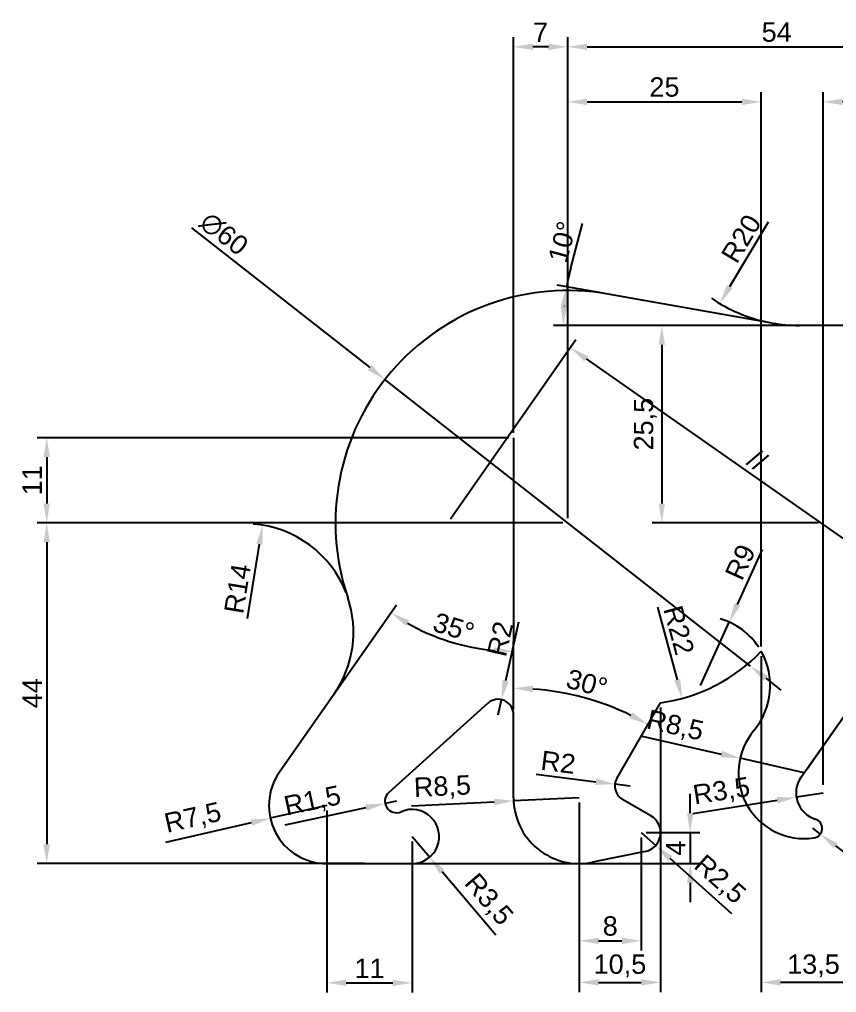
# Model space of a CAD drawing. Header units: millimetres. Extents: x 25 to 198, y 59 to 185.
# Drawn here: x 25 to 130.5, y 59.2 to 184.9 of the extents above; entities that cross this region are included whole.
import ezdxf

# ---------------------------------------------------------------- set-up
doc = ezdxf.new("R2010")
doc.units = ezdxf.units.MM
doc.layers.add('medík', color=2, linetype='Continuous')
doc.layers.add('pů', color=7, linetype='Continuous')
doc.styles.get("Standard").update_dxf_attribs({"font": 'arial.ttf'})
doc.dimstyles.new('ISO-25', dxfattribs={"dimtxt": 2.5, "dimasz": 2.5, "dimexe": 1.25, "dimexo": 0.625, "dimtad": 1, "dimtxsty": 'Standard', "dimcen": 2.5, "dimadec": 0, "dimazin": 0, "dimtfac": 1, "dimtmove": 0, "dimatfit": 3, "dimfxl": 1, "dimarcsym": 0})

# ---------------------------------------------------------------- blocks, each defined once
blk = doc.blocks.new('*D17')
at = {"layer": 'Defpoints', "color": 0, "transparency": 16777216}
for p in [(72.17, 138.38), (119.39, 101.36)]:
    blk.add_point(p, dxfattribs=at)
at = {"layer": 'medík', "color": 0, "lineweight": -2, "transparency": 16777216}
for p, q in [((47.2, 157.96), (70.21, 139.92)), ((119.39, 101.36), (72.17, 138.38)), ((121.36, 99.82), (123.33, 98.27))]:
    blk.add_line(p, q, dxfattribs=at)
at = {"layer": 'medík', "color": 0, "transparency": 16777216}
for points in [[(70.46, 140.25), (69.95, 139.59), (72.17, 138.38)], [(121.62, 100.14), (121.1, 99.49), (119.39, 101.36)]]:
    blk.add_solid(points, dxfattribs=at)
at = {"layer": 'medík', "color": 0, "transparency": 16777216, "insert": (51.38, 157.18), "char_height": 2.5, "attachment_point": 5, "rotation": 321.9034}
blk.add_mtext('∅60', dxfattribs=at)
blk = doc.blocks.new('*D19')
at = {"layer": 'Defpoints', "color": 0, "transparency": 16777216}
for p in [(125.68, 165.37), (115.42, 148.2)]:
    blk.add_point(p, dxfattribs=at)
at = {"layer": 'medík', "color": 0, "lineweight": -2, "transparency": 16777216}
blk.add_line((121.68, 158.69), (116.7, 150.35), dxfattribs=at)
blk.add_arc((125.68, 165.37), 20, 235.5456, 258.2095, dxfattribs=at)
at = {"layer": 'medík', "color": 0, "transparency": 16777216}
blk.add_solid([(116.34, 150.56), (117.06, 150.13), (115.42, 148.2)], dxfattribs=at)
at = {"layer": 'medík', "color": 0, "transparency": 16777216, "insert": (118.2, 156.57), "char_height": 2.5, "attachment_point": 5, "rotation": 59.1266}
blk.add_mtext('R20', dxfattribs=at)
blk = doc.blocks.new('*D21')
at = {"layer": 'Defpoints', "color": 0, "transparency": 16777216}
for p in [(56.37, 119.57), (54.11, 105.76)]:
    blk.add_point(p, dxfattribs=at)
at = {"layer": 'medík', "color": 0, "lineweight": -2, "transparency": 16777216}
blk.add_line((54.4, 107.52), (55.97, 117.1), dxfattribs=at)
blk.add_arc((54.11, 105.76), 14, 21.2662, 85.8078, dxfattribs=at)
at = {"layer": 'medík', "color": 0, "transparency": 16777216}
blk.add_solid([(55.56, 117.17), (56.38, 117.04), (56.37, 119.57)], dxfattribs=at)
at = {"layer": 'medík', "color": 0, "transparency": 16777216, "insert": (53.12, 111.38), "char_height": 2.5, "attachment_point": 5, "rotation": 80.6921}
blk.add_mtext('R14', dxfattribs=at)
blk = doc.blocks.new('*D22')
at = {"layer": 'Defpoints', "color": 0, "transparency": 16777216}
for p in [(64.68, 83.37), (57.36, 81.72)]:
    blk.add_point(p, dxfattribs=at)
at = {"layer": 'medík', "color": 0, "lineweight": -2, "transparency": 16777216}
for p, q in [((64.68, 83.37), (57.36, 81.72)), ((43.85, 78.66), (54.92, 81.17))]:
    blk.add_line(p, q, dxfattribs=at)
at = {"layer": 'medík', "color": 0, "transparency": 16777216}
blk.add_solid([(54.83, 81.57), (55.02, 80.76), (57.36, 81.72)], dxfattribs=at)
at = {"layer": 'medík', "color": 0, "transparency": 16777216, "insert": (47.38, 81.64), "char_height": 2.5, "attachment_point": 5, "rotation": 12.7307}
blk.add_mtext('R7,5', dxfattribs=at)
blk = doc.blocks.new('*D23')
at = {"layer": 'Defpoints', "color": 0, "transparency": 16777216}
for p in [(75.68, 79.37), (77.95, 76.7)]:
    blk.add_point(p, dxfattribs=at)
at = {"layer": 'medík', "color": 0, "lineweight": -2, "transparency": 16777216}
for p, q in [((75.68, 79.37), (77.95, 76.7)), ((86.51, 66.64), (79.57, 74.8))]:
    blk.add_line(p, q, dxfattribs=at)
at = {"layer": 'medík', "color": 0, "transparency": 16777216}
blk.add_solid([(79.89, 75.07), (79.25, 74.53), (77.95, 76.7)], dxfattribs=at)
at = {"layer": 'medík', "color": 0, "transparency": 16777216, "insert": (85.47, 71.15), "char_height": 2.5, "attachment_point": 5, "rotation": 310.4167}
blk.add_mtext('R3,5', dxfattribs=at)
blk = doc.blocks.new('*D24')
at = {"layer": 'Defpoints', "color": 0, "transparency": 16777216}
for p in [(72.19, 83.63), (73.66, 83.94)]:
    blk.add_point(p, dxfattribs=at)
at = {"layer": 'medík', "color": 0, "lineweight": -2, "transparency": 16777216}
for p, q in [((59.27, 80.89), (69.75, 83.11)), ((73.66, 83.94), (72.19, 83.63))]:
    blk.add_line(p, q, dxfattribs=at)
at = {"layer": 'medík', "color": 0, "transparency": 16777216}
blk.add_solid([(69.66, 83.52), (69.83, 82.7), (72.19, 83.63)], dxfattribs=at)
at = {"layer": 'medík', "color": 0, "transparency": 16777216, "insert": (62.84, 83.82), "char_height": 2.5, "attachment_point": 5, "rotation": 11.9917}
blk.add_mtext('R1,5', dxfattribs=at)
blk = doc.blocks.new('*D25')
at = {"layer": 'Defpoints', "color": 0, "transparency": 16777216}
for p in [(87.22, 97.04), (86.78, 95.09)]:
    blk.add_point(p, dxfattribs=at)
at = {"layer": 'medík', "color": 0, "lineweight": -2, "transparency": 16777216}
for p, q in [((89.44, 107.05), (87.76, 99.48)), ((86.78, 95.09), (87.22, 97.04))]:
    blk.add_line(p, q, dxfattribs=at)
at = {"layer": 'medík', "color": 0, "transparency": 16777216}
blk.add_solid([(87.35, 99.57), (88.17, 99.39), (87.22, 97.04)], dxfattribs=at)
at = {"layer": 'medík', "color": 0, "transparency": 16777216, "insert": (87.04, 104.89), "char_height": 2.5, "attachment_point": 5, "rotation": 77.4739}
blk.add_mtext('R2', dxfattribs=at)
blk = doc.blocks.new('*D26')
at = {"layer": 'Defpoints', "color": 0, "transparency": 16777216}
for p in [(97.28, 84.37), (88.79, 83.96)]:
    blk.add_point(p, dxfattribs=at)
at = {"layer": 'medík', "color": 0, "lineweight": -2, "transparency": 16777216}
for p, q in [((97.28, 84.37), (88.79, 83.96)), ((75.59, 83.34), (86.3, 83.85))]:
    blk.add_line(p, q, dxfattribs=at)
at = {"layer": 'medík', "color": 0, "transparency": 16777216}
blk.add_solid([(86.28, 84.26), (86.32, 83.43), (88.79, 83.96)], dxfattribs=at)
at = {"layer": 'medík', "color": 0, "transparency": 16777216, "insert": (79.6, 85.66), "char_height": 2.5, "attachment_point": 5, "rotation": 2.729}
blk.add_mtext('R8,5', dxfattribs=at)
blk = doc.blocks.new('*D27')
at = {"layer": 'Defpoints', "color": 0, "transparency": 16777216}
for p in [(105.28, 79.87), (107.15, 78.2)]:
    blk.add_point(p, dxfattribs=at)
at = {"layer": 'medík', "color": 0, "lineweight": -2, "transparency": 16777216}
for p, q in [((105.28, 79.87), (107.15, 78.2)), ((116.99, 69.39), (109.01, 76.54))]:
    blk.add_line(p, q, dxfattribs=at)
at = {"layer": 'medík', "color": 0, "transparency": 16777216}
blk.add_solid([(109.29, 76.85), (108.73, 76.22), (107.15, 78.2)], dxfattribs=at)
at = {"layer": 'medík', "color": 0, "transparency": 16777216, "insert": (115.35, 73.72), "char_height": 2.5, "attachment_point": 5, "rotation": 318.1823}
blk.add_mtext('R2,5', dxfattribs=at)
blk = doc.blocks.new('*D28')
at = {"layer": 'Defpoints', "color": 0, "transparency": 16777216}
for p in [(101.89, 86.13), (103.87, 85.88)]:
    blk.add_point(p, dxfattribs=at)
at = {"layer": 'medík', "color": 0, "lineweight": -2, "transparency": 16777216}
for p, q in [((91.71, 87.42), (99.41, 86.45)), ((103.87, 85.88), (101.89, 86.13))]:
    blk.add_line(p, q, dxfattribs=at)
at = {"layer": 'medík', "color": 0, "transparency": 16777216}
blk.add_solid([(99.46, 86.86), (99.36, 86.03), (101.89, 86.13)], dxfattribs=at)
at = {"layer": 'medík', "color": 0, "transparency": 16777216, "insert": (94.56, 88.96), "char_height": 2.5, "attachment_point": 5, "rotation": 352.772}
blk.add_mtext('R2', dxfattribs=at)
blk = doc.blocks.new('*D40')
at = {"layer": 'Defpoints', "color": 0, "transparency": 16777216}
for p in [(100.99, 149.41), (95.24, 147.04), (122.21, 145.67), (125.68, 145.37), (149.78, 145.37)]:
    blk.add_point(p, dxfattribs=at)
at = {"layer": 'medík', "color": 0, "lineweight": -2, "transparency": 16777216}
for p, q in [((96.17, 152.8), (97.7, 158.52)), ((100.38, 149.52), (94.4, 150.58)), ((123.3, 145.37), (93.94, 145.37))]:
    blk.add_line(p, q, dxfattribs=at)
for start, end in [(165.0135, 170), (174.9865, 175.0135)]:
    blk.add_arc((123.93, 145.37), 28.73, start, end, dxfattribs=at)
at = {"layer": 'medík', "color": 0, "transparency": 16777216}
for points in [[(94.89, 147.93), (95.72, 147.83), (95.63, 150.36)], [(95.72, 147.85), (94.89, 147.88), (95.19, 145.37)]]:
    blk.add_solid(points, dxfattribs=at)
at = {"layer": 'medík', "color": 0, "transparency": 16777216, "insert": (95.1, 156.15), "char_height": 2.5, "attachment_point": 5, "rotation": 75.0135}
blk.add_mtext('10°', dxfattribs=at)
blk = doc.blocks.new('*D42')
at = {"layer": 'Defpoints', "color": 0, "transparency": 16777216}
for p in [(64.68, 83.37), (75.68, 79.37), (75.68, 60.47)]:
    blk.add_point(p, dxfattribs=at)
at = {"layer": 'medík', "color": 0, "lineweight": -2, "transparency": 16777216}
for p, q in [((64.68, 82.74), (64.68, 59.22)), ((75.68, 78.74), (75.68, 59.22)), ((67.18, 60.47), (73.18, 60.47))]:
    blk.add_line(p, q, dxfattribs=at)
at = {"layer": 'medík', "color": 0, "transparency": 16777216}
for points in [[(67.18, 60.89), (67.18, 60.06), (64.68, 60.47)], [(73.18, 60.89), (73.18, 60.06), (75.68, 60.47)]]:
    blk.add_solid(points, dxfattribs=at)
at = {"layer": 'medík', "color": 0, "transparency": 16777216, "insert": (70.18, 62.35), "char_height": 2.5, "attachment_point": 5}
blk.add_mtext('11', dxfattribs=at)
blk = doc.blocks.new('*D43')
at = {"layer": 'Defpoints', "color": 0, "transparency": 16777216}
for p in [(95.78, 119.87), (28.48, 75.87), (70.18, 75.87)]:
    blk.add_point(p, dxfattribs=at)
at = {"layer": 'medík', "color": 0, "lineweight": -2, "transparency": 16777216}
for p, q in [((95.16, 119.87), (27.23, 119.87)), ((28.48, 117.37), (28.48, 78.37)), ((69.55, 75.87), (27.23, 75.87))]:
    blk.add_line(p, q, dxfattribs=at)
at = {"layer": 'medík', "color": 0, "transparency": 16777216}
for points in [[(28.06, 117.37), (28.89, 117.37), (28.48, 119.87)], [(28.06, 78.37), (28.89, 78.37), (28.48, 75.87)]]:
    blk.add_solid(points, dxfattribs=at)
at = {"layer": 'medík', "color": 0, "transparency": 16777216, "insert": (26.6, 97.87), "char_height": 2.5, "attachment_point": 5, "rotation": 90}
blk.add_mtext('44', dxfattribs=at)
blk = doc.blocks.new('*D45')
at = {"layer": 'Defpoints', "color": 0, "transparency": 16777216}
for p in [(88.78, 130.87), (28.48, 119.87), (95.78, 119.87)]:
    blk.add_point(p, dxfattribs=at)
at = {"layer": 'medík', "color": 0, "lineweight": -2, "transparency": 16777216}
for p, q in [((88.16, 130.87), (27.23, 130.87)), ((28.48, 128.37), (28.48, 122.37)), ((95.16, 119.87), (27.23, 119.87))]:
    blk.add_line(p, q, dxfattribs=at)
at = {"layer": 'medík', "color": 0, "transparency": 16777216}
for points in [[(28.06, 128.37), (28.89, 128.37), (28.48, 130.87)], [(28.06, 122.37), (28.89, 122.37), (28.48, 119.87)]]:
    blk.add_solid(points, dxfattribs=at)
at = {"layer": 'medík', "color": 0, "transparency": 16777216, "insert": (26.6, 125.37), "char_height": 2.5, "attachment_point": 5, "rotation": 90}
blk.add_mtext('11', dxfattribs=at)
blk = doc.blocks.new('*D46')
at = {"layer": 'Defpoints', "color": 0, "transparency": 16777216}
for p in [(88.78, 181.34), (88.78, 130.87), (95.78, 119.87)]:
    blk.add_point(p, dxfattribs=at)
at = {"layer": 'medík', "color": 0, "lineweight": -2, "transparency": 16777216}
for p, q in [((88.78, 131.49), (88.78, 182.59)), ((95.78, 120.49), (95.78, 182.59)), ((93.28, 181.34), (91.28, 181.34))]:
    blk.add_line(p, q, dxfattribs=at)
at = {"layer": 'medík', "color": 0, "transparency": 16777216}
for points in [[(91.28, 181.75), (91.28, 180.92), (88.78, 181.34)], [(93.28, 181.75), (93.28, 180.92), (95.78, 181.34)]]:
    blk.add_solid(points, dxfattribs=at)
at = {"layer": 'medík', "color": 0, "transparency": 16777216, "insert": (92.28, 183.21), "char_height": 2.5, "attachment_point": 5}
blk.add_mtext('7', dxfattribs=at)
blk = doc.blocks.new('*D47')
at = {"layer": 'Defpoints', "color": 0, "transparency": 16777216}
for p in [(149.78, 181.34), (95.78, 119.87), (149.78, 101.88)]:
    blk.add_point(p, dxfattribs=at)
at = {"layer": 'medík', "color": 0, "lineweight": -2, "transparency": 16777216}
for p, q in [((95.78, 120.49), (95.78, 182.59)), ((149.78, 102.5), (149.78, 182.59)), ((98.28, 181.34), (147.28, 181.34))]:
    blk.add_line(p, q, dxfattribs=at)
at = {"layer": 'medík', "color": 0, "transparency": 16777216}
for points in [[(98.28, 181.75), (98.28, 180.92), (95.78, 181.34)], [(147.28, 181.75), (147.28, 180.92), (149.78, 181.34)]]:
    blk.add_solid(points, dxfattribs=at)
at = {"layer": 'medík', "color": 0, "transparency": 16777216, "insert": (122.78, 183.23), "char_height": 2.5, "attachment_point": 5}
blk.add_mtext('54', dxfattribs=at)
blk = doc.blocks.new('*D51')
at = {"layer": 'Defpoints', "color": 0, "transparency": 16777216}
for p in [(128.78, 174.24), (128.78, 85.42), (145.78, 84.51)]:
    blk.add_point(p, dxfattribs=at)
at = {"layer": 'medík', "color": 0, "lineweight": -2, "transparency": 16777216}
for p, q in [((128.78, 86.04), (128.78, 175.49)), ((145.78, 85.13), (145.78, 175.49)), ((143.28, 174.24), (131.28, 174.24))]:
    blk.add_line(p, q, dxfattribs=at)
at = {"layer": 'medík', "color": 0, "transparency": 16777216}
for points in [[(131.28, 174.66), (131.28, 173.82), (128.78, 174.24)], [(143.28, 174.66), (143.28, 173.82), (145.78, 174.24)]]:
    blk.add_solid(points, dxfattribs=at)
at = {"layer": 'medík', "color": 0, "transparency": 16777216, "insert": (137.28, 176.12), "char_height": 2.5, "attachment_point": 5}
blk.add_mtext('17', dxfattribs=at)
blk = doc.blocks.new('*D52')
at = {"layer": 'Defpoints', "color": 0, "transparency": 16777216}
for p in [(120.78, 174.24), (95.78, 119.87), (120.78, 103.29)]:
    blk.add_point(p, dxfattribs=at)
at = {"layer": 'medík', "color": 0, "lineweight": -2, "transparency": 16777216}
for p, q in [((95.78, 120.49), (95.78, 175.49)), ((120.78, 103.91), (120.78, 175.49)), ((98.28, 174.24), (118.28, 174.24))]:
    blk.add_line(p, q, dxfattribs=at)
at = {"layer": 'medík', "color": 0, "transparency": 16777216}
for points in [[(98.28, 174.66), (98.28, 173.82), (95.78, 174.24)], [(118.28, 174.66), (118.28, 173.82), (120.78, 174.24)]]:
    blk.add_solid(points, dxfattribs=at)
at = {"layer": 'medík', "color": 0, "transparency": 16777216, "insert": (108.28, 176.14), "char_height": 2.5, "attachment_point": 5}
blk.add_mtext('25', dxfattribs=at)
blk = doc.blocks.new('*D56')
at = {"layer": 'Defpoints', "color": 0, "transparency": 16777216}
for p in [(128.78, 145.37), (107.94, 119.87), (128.78, 119.87)]:
    blk.add_point(p, dxfattribs=at)
at = {"layer": 'medík', "color": 0, "lineweight": -2, "transparency": 16777216}
for p, q in [((128.16, 145.37), (106.69, 145.37)), ((107.94, 142.87), (107.94, 122.37)), ((128.16, 119.87), (106.69, 119.87))]:
    blk.add_line(p, q, dxfattribs=at)
at = {"layer": 'medík', "color": 0, "transparency": 16777216}
for points in [[(107.52, 142.87), (108.35, 142.87), (107.94, 145.37)], [(107.52, 122.37), (108.35, 122.37), (107.94, 119.87)]]:
    blk.add_solid(points, dxfattribs=at)
at = {"layer": 'medík', "color": 0, "transparency": 16777216, "insert": (105.81, 132.62), "char_height": 2.5, "attachment_point": 5, "rotation": 90}
blk.add_mtext('25,5', dxfattribs=at)
blk = doc.blocks.new('*D58')
at = {"layer": 'Defpoints', "color": 0, "transparency": 16777216}
for p in [(109.12, 98.97), (100.67, 96.41), (88.78, 95.09), (102.14, 86.88), (88.78, 84.37)]:
    blk.add_point(p, dxfattribs=at)
at = {"layer": 'medík', "color": 0, "lineweight": -2, "transparency": 16777216}
blk.add_line((88.78, 95.71), (88.78, 99.76), dxfattribs=at)
blk.add_arc((88.78, 63.74), 34.76, 64.1212, 85.8788, dxfattribs=at)
at = {"layer": 'medík', "color": 0, "transparency": 16777216}
for points in [[(91.27, 98), (91.3, 98.84), (88.78, 98.51)], [(104.15, 95.39), (103.76, 94.65), (106.17, 93.85)]]:
    blk.add_solid(points, dxfattribs=at)
at = {"layer": 'medík', "color": 0, "transparency": 16777216, "insert": (98.27, 99.16), "char_height": 2.5, "attachment_point": 5, "rotation": 345}
blk.add_mtext('30°', dxfattribs=at)
blk = doc.blocks.new('*D65')
at = {"layer": 'Defpoints', "color": 0, "transparency": 16777216}
for p in [(104.84, 118.45), (110.57, 97.21)]:
    blk.add_point(p, dxfattribs=at)
at = {"layer": 'medík', "color": 0, "lineweight": -2, "transparency": 16777216}
blk.add_line((107.39, 108.98), (109.92, 99.62), dxfattribs=at)
at = {"layer": 'medík', "color": 0, "transparency": 16777216}
blk.add_solid([(110.32, 99.73), (109.52, 99.51), (110.57, 97.21)], dxfattribs=at)
at = {"layer": 'medík', "color": 0, "transparency": 16777216, "insert": (110.15, 106), "char_height": 2.5, "attachment_point": 5, "rotation": 285.0908}
blk.add_mtext('R22', dxfattribs=at)
blk = doc.blocks.new('*D69')
at = {"layer": 'Defpoints', "color": 0, "transparency": 16777216}
for p in [(105.28, 79.87), (72.76, 75.87), (111.6, 75.87)]:
    blk.add_point(p, dxfattribs=at)
at = {"layer": 'medík', "color": 0, "lineweight": -2, "transparency": 16777216}
for p, q in [((111.6, 82.37), (111.6, 84.87)), ((105.91, 79.87), (112.85, 79.87)), ((111.6, 79.87), (111.6, 75.87)), ((73.38, 75.87), (112.85, 75.87)), ((111.6, 73.37), (111.6, 70.87))]:
    blk.add_line(p, q, dxfattribs=at)
at = {"layer": 'medík', "color": 0, "transparency": 16777216}
for points in [[(111.19, 82.37), (112.02, 82.37), (111.6, 79.87)], [(111.19, 73.37), (112.02, 73.37), (111.6, 75.87)]]:
    blk.add_solid(points, dxfattribs=at)
at = {"layer": 'medík', "color": 0, "transparency": 16777216, "insert": (109.73, 77.87), "char_height": 2.5, "attachment_point": 5, "rotation": 90}
blk.add_mtext('4', dxfattribs=at)
blk = doc.blocks.new('*D70')
at = {"layer": 'Defpoints', "color": 0, "transparency": 16777216}
for p in [(97.28, 84.37), (105.28, 79.87), (105.28, 65.9)]:
    blk.add_point(p, dxfattribs=at)
at = {"layer": 'medík', "color": 0, "lineweight": -2, "transparency": 16777216}
for p, q in [((97.28, 83.74), (97.28, 64.65)), ((105.28, 79.24), (105.28, 64.65)), ((99.78, 65.9), (102.78, 65.9))]:
    blk.add_line(p, q, dxfattribs=at)
at = {"layer": 'medík', "color": 0, "transparency": 16777216}
for points in [[(99.78, 66.31), (99.78, 65.48), (97.28, 65.9)], [(102.78, 66.31), (102.78, 65.48), (105.28, 65.9)]]:
    blk.add_solid(points, dxfattribs=at)
at = {"layer": 'medík', "color": 0, "transparency": 16777216, "insert": (101.28, 67.8), "char_height": 2.5, "attachment_point": 5}
blk.add_mtext('8', dxfattribs=at)
blk = doc.blocks.new('*D71')
at = {"layer": 'Defpoints', "color": 0, "transparency": 16777216}
for p in [(107.78, 96.64), (97.28, 84.37), (107.78, 60.53)]:
    blk.add_point(p, dxfattribs=at)
at = {"layer": 'medík', "color": 0, "lineweight": -2, "transparency": 16777216}
for p, q in [((107.78, 96.02), (107.78, 59.28)), ((97.28, 83.74), (97.28, 59.28)), ((99.78, 60.53), (105.28, 60.53))]:
    blk.add_line(p, q, dxfattribs=at)
at = {"layer": 'medík', "color": 0, "transparency": 16777216}
for points in [[(99.78, 60.95), (99.78, 60.12), (97.28, 60.53)], [(105.28, 60.95), (105.28, 60.12), (107.78, 60.53)]]:
    blk.add_solid(points, dxfattribs=at)
at = {"layer": 'medík', "color": 0, "transparency": 16777216, "insert": (102.53, 62.66), "char_height": 2.5, "attachment_point": 5}
blk.add_mtext('10,5', dxfattribs=at)
blk = doc.blocks.new('*D72')
at = {"layer": 'Defpoints', "color": 0, "transparency": 16777216}
for p in [(120.78, 103.29), (134.28, 95.01), (120.78, 60.53)]:
    blk.add_point(p, dxfattribs=at)
at = {"layer": 'medík', "color": 0, "lineweight": -2, "transparency": 16777216}
for p, q in [((120.78, 102.66), (120.78, 59.28)), ((134.28, 94.38), (134.28, 59.28)), ((131.78, 60.53), (123.28, 60.53))]:
    blk.add_line(p, q, dxfattribs=at)
at = {"layer": 'medík', "color": 0, "transparency": 16777216}
for points in [[(123.28, 60.95), (123.28, 60.12), (120.78, 60.53)], [(131.78, 60.95), (131.78, 60.12), (134.28, 60.53)]]:
    blk.add_solid(points, dxfattribs=at)
at = {"layer": 'medík', "color": 0, "transparency": 16777216, "insert": (127.53, 62.66), "char_height": 2.5, "attachment_point": 5}
blk.add_mtext('13,5', dxfattribs=at)
blk = doc.blocks.new('*D82')
at = {"layer": 'Defpoints', "color": 0, "transparency": 16777216}
for p in [(127.41, 80.43), (128.41, 79.67)]:
    blk.add_point(p, dxfattribs=at)
at = {"layer": 'medík', "color": 0, "lineweight": -2, "transparency": 16777216}
for p, q in [((127.41, 80.43), (128.41, 79.67)), ((140.5, 70.54), (130.4, 78.17))]:
    blk.add_line(p, q, dxfattribs=at)
at = {"layer": 'medík', "color": 0, "transparency": 16777216}
blk.add_solid([(130.65, 78.5), (130.15, 77.83), (128.41, 79.67)], dxfattribs=at)
at = {"layer": 'medík', "color": 0, "transparency": 16777216, "insert": (137.73, 75.3), "char_height": 2.5, "attachment_point": 5, "rotation": 322.9455}
blk.add_mtext('R1,25', dxfattribs=at)
blk = doc.blocks.new('*D83')
at = {"layer": 'Defpoints', "color": 0, "transparency": 16777216}
for p in [(125.32, 84.43), (128.78, 84.97)]:
    blk.add_point(p, dxfattribs=at)
at = {"layer": 'medík', "color": 0, "lineweight": -2, "transparency": 16777216}
for p, q in [((128.78, 84.97), (125.32, 84.43)), ((111.94, 82.35), (122.85, 84.05))]:
    blk.add_line(p, q, dxfattribs=at)
at = {"layer": 'medík', "color": 0, "transparency": 16777216}
blk.add_solid([(122.79, 84.46), (122.92, 83.64), (125.32, 84.43)], dxfattribs=at)
at = {"layer": 'medík', "color": 0, "transparency": 16777216, "insert": (115.67, 85.08), "char_height": 2.5, "attachment_point": 5, "rotation": 8.8539}
blk.add_mtext('R3,5', dxfattribs=at)
blk = doc.blocks.new('*D84')
at = {"layer": 'Defpoints', "color": 0, "transparency": 16777216}
for p in [(118.06, 89.47), (126.35, 87.6)]:
    blk.add_point(p, dxfattribs=at)
at = {"layer": 'medík', "color": 0, "lineweight": -2, "transparency": 16777216}
for p, q in [((105.17, 92.38), (115.62, 90.02)), ((126.35, 87.6), (118.06, 89.47))]:
    blk.add_line(p, q, dxfattribs=at)
at = {"layer": 'medík', "color": 0, "transparency": 16777216}
blk.add_solid([(115.71, 90.43), (115.53, 89.62), (118.06, 89.47)], dxfattribs=at)
at = {"layer": 'medík', "color": 0, "transparency": 16777216, "insert": (109.64, 93.55), "char_height": 2.5, "attachment_point": 5, "rotation": 347.2685}
blk.add_mtext('R8,5', dxfattribs=at)
blk = doc.blocks.new('*D85')
at = {"layer": 'Defpoints', "color": 0, "transparency": 16777216}
for p in [(116.66, 107.05), (112.95, 98.85)]:
    blk.add_point(p, dxfattribs=at)
at = {"layer": 'medík', "color": 0, "lineweight": -2, "transparency": 16777216}
for p, q in [((120.91, 116.42), (117.69, 109.33)), ((112.95, 98.85), (116.66, 107.05))]:
    blk.add_line(p, q, dxfattribs=at)
blk.add_arc((112.95, 98.85), 9, 33.4744, 73.5882, dxfattribs=at)
at = {"layer": 'medík', "color": 0, "transparency": 16777216}
blk.add_solid([(117.32, 109.5), (118.07, 109.16), (116.66, 107.05)], dxfattribs=at)
at = {"layer": 'medík', "color": 0, "transparency": 16777216, "insert": (118.08, 114.8), "char_height": 2.5, "attachment_point": 5, "rotation": 65.6304}
blk.add_mtext('R9', dxfattribs=at)
blk = doc.blocks.new('*D87')
at = {"layer": 'Defpoints', "color": 0, "transparency": 16777216}
for p in [(80.26, 119.87), (142.2, 110.23), (126.35, 87.6)]:
    blk.add_point(p, dxfattribs=at)
at = {"layer": 'medík', "color": 0, "lineweight": -2, "transparency": 16777216}
for p, q in [((80.62, 120.38), (96.83, 143.53)), ((98.16, 141.07), (140.15, 111.66)), ((126.71, 88.11), (142.91, 111.25))]:
    blk.add_line(p, q, dxfattribs=at)
at = {"layer": 'medík', "color": 0, "transparency": 16777216}
for points in [[(98.4, 141.41), (97.92, 140.73), (96.11, 142.5)], [(140.39, 112.01), (139.91, 111.32), (142.2, 110.23)]]:
    blk.add_solid(points, dxfattribs=at)
at = {"layer": 'medík', "color": 0, "transparency": 16777216, "insert": (120.25, 127.94), "char_height": 2.5, "attachment_point": 5, "rotation": 325}
blk.add_mtext('//', dxfattribs=at)
blk = doc.blocks.new('*D89')
at = {"layer": 'Defpoints', "color": 0, "transparency": 16777216}
for p in [(77.85, 105.53), (65.58, 97.73), (88.78, 95.09), (58.54, 87.67), (88.78, 84.37)]:
    blk.add_point(p, dxfattribs=at)
at = {"layer": 'medík', "color": 0, "lineweight": -2, "transparency": 16777216}
for p, q in [((65.93, 98.24), (73.67, 109.29)), ((88.78, 95.71), (88.78, 104.53))]:
    blk.add_line(p, q, dxfattribs=at)
blk.add_arc((88.78, 130.87), 27.59, 240.1933, 264.8067, dxfattribs=at)
at = {"layer": 'medík', "color": 0, "transparency": 16777216}
for points in [[(74.84, 106.58), (75.29, 107.28), (72.96, 108.27)], [(86.3, 103.81), (86.27, 102.97), (88.78, 103.28)]]:
    blk.add_solid(points, dxfattribs=at)
at = {"layer": 'medík', "color": 0, "transparency": 16777216, "insert": (81.06, 106.37), "char_height": 2.5, "attachment_point": 5, "rotation": 342.5}
blk.add_mtext('35°', dxfattribs=at)

msp = doc.modelspace()

# ---------------------------------------------------------------- linework, layer by layer
at = {"layer": 'medík'}
msp.add_line((88.783, 130.869), (88.783, 104.528), dxfattribs=at)
at = {"layer": 'pů'}
for p, q in [((122.205, 145.673), (100.992, 149.413)), ((149.783, 145.369), (125.678, 145.369)), ((65.576, 97.726), (58.535, 87.671)), ((72.657, 85.058), (85.445, 96.572)), ((102.14, 86.88), (107.778, 96.644)), ((125.916, 86.98), (132.44, 96.297)), ((88.783, 84.369), (88.783, 95.086)), ((106.533, 82.034), (102.872, 84.148)), ((105.78, 77.419), (98.972, 76.038)), ((64.679, 75.869), (75.679, 75.869)), ((95.783, 76.002), (95.783, 75.869))]:
    msp.add_line(p, q, dxfattribs=at)
for centre, radius, start, end in [((95.783, 119.869), 30, 80, 198.70836), ((125.678, 165.369), 20, 260, 270), ((54.108, 105.756), 14, 325, 18.70836), ((104.841, 118.447), 22, 277.66931, 316.43687), ((112.949, 98.855), 9, 319.96619, 29.49548), ((86.783, 95.086), 2, 360, 132), ((126.349, 87.598), 8.5, 139.96619, 278.40575), ((64.679, 83.369), 7.5, 145, 270), ((103.872, 85.88), 2, 150, 240), ((128.783, 84.973), 3.5, 145, 253.17869), ((73.661, 83.943), 1.5, 132, 293.80789), ((97.283, 84.369), 8.5, 180, 281.46201), ((75.679, 79.369), 3.5, 270, 113.80789), ((105.283, 79.869), 2.5, 281.46201, 60), ((127.408, 80.426), 1.25, 278.40575, 73.17869)]:
    msp.add_arc(centre, radius, start, end, dxfattribs=at)

# ---------------------------------------------------------------- dimensions: what is measured, and where the dimension line sits
at = {"layer": 'medík'}
for base, p1, p2, picture, middle in [((88.783, 181.338), (95.783, 119.869), (88.783, 130.869), '*D46', (92.283, 183.213)), ((149.783, 181.338), (95.783, 119.869), (149.783, 101.879), '*D47', (122.783, 183.234)), ((120.783, 174.241), (95.783, 119.869), (120.783, 103.286), '*D52', (108.283, 176.142)), ((128.783, 174.241), (145.783, 84.507), (128.783, 85.415), '*D51', (137.283, 176.121)), ((120.783, 60.535), (134.283, 95.007), (120.783, 103.286), '*D72', (127.533, 62.662)), ((105.283, 65.895), (97.283, 84.369), (105.283, 79.869), '*D70', (101.283, 67.797)), ((75.679, 60.472), (64.679, 83.369), (75.679, 79.369), '*D42', (70.179, 62.352))]:
    dim = msp.add_linear_dim(base=base, p1=p1, p2=p2, dimstyle='ISO-25', dxfattribs=at)
    dim.commit()
    dim.dimension.update_dxf_attribs({"geometry": picture, "text_midpoint": middle})
for center, mpoint, picture, middle in [((125.678, 165.369), (115.415, 148.203), '*D19', (119.832, 155.591)), ((54.108, 105.756), (56.372, 119.572), '*D21', (54.98, 111.078)), ((104.841, 118.447), (110.569, 97.206), '*D65', (108.33, 105.508)), ((128.783, 84.973), (125.325, 84.434), '*D83', (115.994, 82.98)), ((64.679, 83.369), (57.363, 81.716), '*D22', (47.852, 79.567))]:
    dim = msp.add_radius_dim(center=center, mpoint=mpoint, dimstyle='ISO-25', dxfattribs=at)
    dim.commit()
    dim.dimension.update_dxf_attribs({"geometry": picture, "text_midpoint": middle, "dimtype": 164})
dim = msp.add_diameter_dim_2p(p1=(119.392, 101.359), p2=(72.174, 138.379), dimstyle='ISO-25', dxfattribs=at)
dim.commit()
dim.dimension.update_dxf_attribs({"geometry": '*D17', "text_midpoint": (50.166, 155.633), "dimtype": 163})
for base, line1, line2, picture, middle in [((95.242, 147.04), ((122.205, 145.673), (100.992, 149.413)), ((149.783, 145.369), (125.678, 145.369)), '*D40', (95.1, 156.15)), ((77.855, 105.534), ((88.783, 84.369), (88.783, 95.086)), ((65.576, 97.726), (58.535, 87.671)), '*D89', (81.058, 106.369)), ((100.673, 96.412), ((88.783, 84.369), (88.783, 95.086)), ((102.14, 86.88), (109.121, 98.971)), '*D58', (98.273, 99.162))]:
    dim = msp.add_angular_dim_2l(base=base, line1=line1, line2=line2, dimstyle='ISO-25', dxfattribs=at)
    dim.commit()
    dim.dimension.update_dxf_attribs({"geometry": picture, "text_midpoint": middle})
for base, p1, p2, picture, middle in [((107.938, 119.869), (128.783, 145.369), (128.783, 119.869), '*D56', (105.81, 132.619)), ((28.478, 119.869), (88.783, 130.869), (95.783, 119.869), '*D45', (26.598, 125.369)), ((28.478, 75.869), (95.783, 119.869), (70.179, 75.869), '*D43', (26.603, 97.869)), ((111.602, 75.869), (105.283, 79.869), (72.758, 75.869), '*D69', (109.727, 77.869))]:
    dim = msp.add_linear_dim(base=base, p1=p1, p2=p2, angle=90, dimstyle='ISO-25', dxfattribs=at)
    dim.commit()
    dim.dimension.update_dxf_attribs({"geometry": picture, "text_midpoint": middle})
dim = msp.add_aligned_dim(p1=(80.261, 119.869), p2=(126.349, 87.598), distance=27.629, text='//', dimstyle='ISO-25', dxfattribs=at)
dim.commit()
dim.dimension.update_dxf_attribs({"geometry": '*D87', "text_midpoint": (120.252, 127.937)})
for center, mpoint, picture, middle in [((112.949, 98.855), (116.663, 107.053), '*D85', (118.085, 114.8)), ((86.783, 95.086), (87.217, 97.038), '*D25', (87.036, 104.893)), ((126.349, 87.598), (118.058, 89.471), '*D84', (109.644, 93.553)), ((103.872, 85.88), (101.888, 86.131), '*D28', (94.557, 88.956)), ((97.283, 84.369), (88.793, 83.964), '*D26', (79.595, 85.656)), ((73.661, 83.943), (72.193, 83.632), '*D24', (62.844, 83.821)), ((127.408, 80.426), (128.406, 79.673), '*D82', (137.73, 75.298)), ((75.679, 79.369), (77.948, 76.704), '*D23', (85.472, 71.15)), ((105.283, 79.869), (107.146, 78.202), '*D27', (115.351, 73.716))]:
    dim = msp.add_radius_dim(center=center, mpoint=mpoint, dimstyle='ISO-25', dxfattribs=at)
    dim.commit()
    dim.dimension.update_dxf_attribs({"geometry": picture, "text_midpoint": middle})
dim = msp.add_linear_dim(base=(107.778, 60.535), p1=(97.283, 84.369), p2=(107.778, 96.644), dimstyle='ISO-25', override={"dimdec": 1}, dxfattribs=at)
dim.commit()
dim.dimension.update_dxf_attribs({"geometry": '*D71', "text_midpoint": (102.53, 62.662)})

doc.saveas('drawing.dxf')
